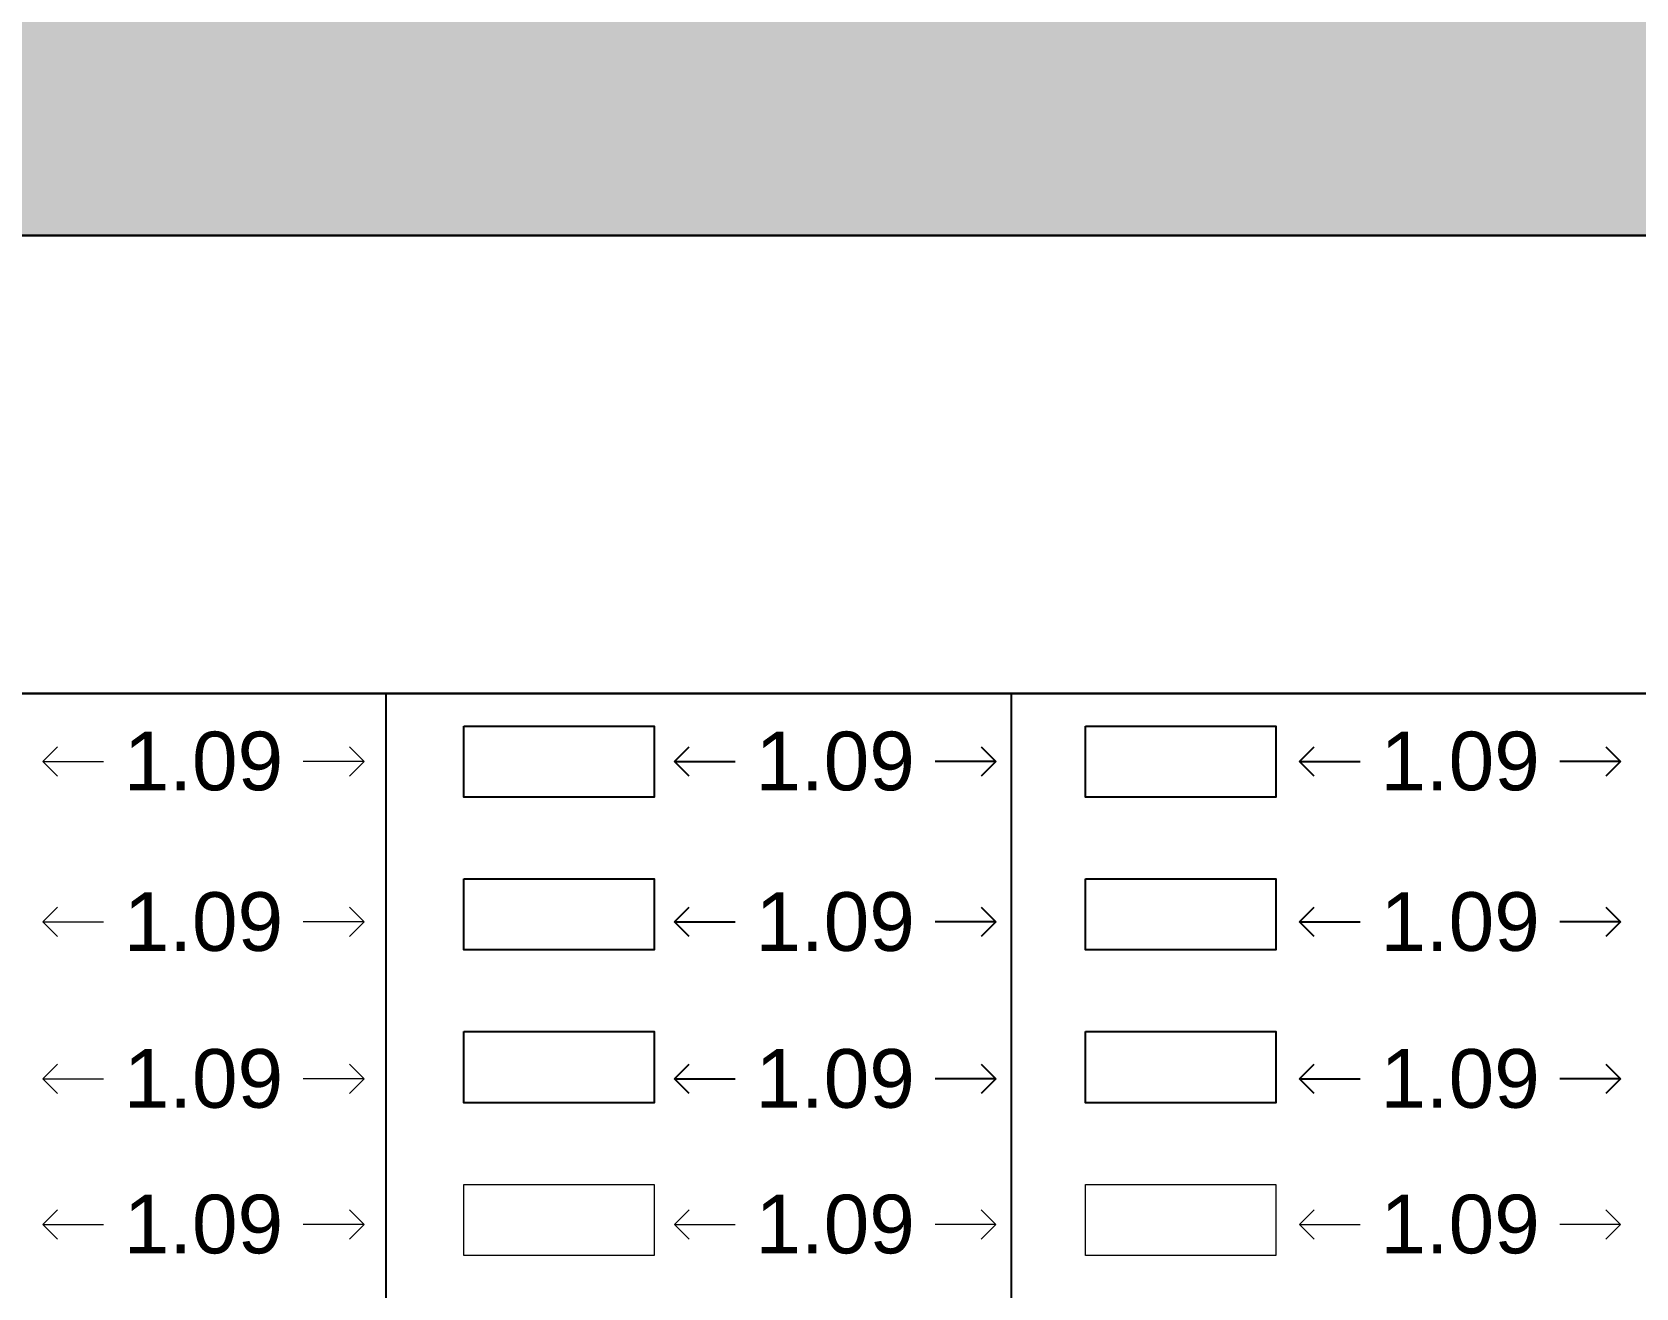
# Model space of a CAD drawing. Header units: millimetres. Extents: x -9481 to -9285, y 28735 to 28829.
# Drawn here: x -9452.65 to -9447.18, y 28761.94 to 28766.22 of the extents above; entities that cross this region are included whole.
import ezdxf

# ---------------------------------------------------------------- set-up
doc = ezdxf.new("R2010")
doc.units = ezdxf.units.MM
doc.header["$PDMODE"] = 34
doc.header["$PDSIZE"] = -15
doc.linetypes.add('CONTINULUS', pattern=[0])
for name, color, linetype, lineweight in [('BLK_1_FLR_2_REGULAR_ROOM_1', 7, 'Continuous', 0), ('BLK_1_FLR_2_REGULAR_ROOM_2', 7, 'Continuous', 0), ('BLK_1_FLR_2_REGULAR_ROOM_3', 7, 'Continuous', 0), ('BLK_1_FLR_2_REGULAR_ROOM_4', 7, 'Continuous', 0), ('BLK_1_FLR_3_REGULAR_ROOM', 7, 'Continuous', 0), ('BLK_1_FLR_4_REGULAR_ROOM_4', 7, 'Continuous', 0), ('PLAN', 7, 'Continuous', 40)]:
    doc.layers.add(name, color=color, linetype=linetype, lineweight=lineweight)
for name, color, linetype in [('BLK_1_FLR_3_REGULAR_ROOM_1', 7, 'Continuous'), ('BLK_1_PLANTATION_GREENSTRIP', 7, 'Continuous'), ('HATCH', 7, 'Continuous')]:
    doc.layers.add(name, color=color, linetype=linetype)
for name, color, linetype, plot in [('BLK_1_FLR_3_REGULAR_ROOM_2', 7, 'Continuous', False), ('BLK_1_FLR_3_REGULAR_ROOM_3', 7, 'Continuous', False), ('BLK_1_FLR_4_REGULAR_ROOM_1', 7, 'Continuous', False), ('BLK_1_FLR_4_REGULAR_ROOM_2', 7, 'Continuous', False), ('BLK_1_FLR_4_REGULAR_ROOM_3', 7, 'Continuous', False)]:
    doc.layers.add(name, color=color, linetype=linetype, plot=plot)
doc.styles.add('Arial', font='arial.ttf', dxfattribs={"height": 0.2})
doc.styles.add('style2', font='arial.ttf', dxfattribs={"height": 0.3})
doc.dimstyles.new('INT DIM', dxfattribs={"dimtxt": 0.3, "dimasz": 0.1, "dimexe": 0.18, "dimexo": 0.0625, "dimgap": 0.09, "dimtad": 0, "dimzin": 0, "dimdsep": 46, "dimtxsty": 'style2', "dimblk": 'OPEN90', "dimcen": 0.09, "dimse1": 1, "dimse2": 1, "dimclrd": 250, "dimclrt": 256, "dimadec": 0, "dimazin": 0, "dimtfac": 1, "dimtofl": 0, "dimtmove": 0, "dimatfit": 3, "dimfxl": 0.18, "dimtolj": 1, "dimtzin": 0, "dimlwd": -1, "dimarcsym": 0})

# ---------------------------------------------------------------- blocks, each defined once
blk = doc.blocks.new('H3')
at = {"layer": 'HATCH', "linetype": 'CONTINULUS', "ltscale": 0.05, "true_color": 0xf7abae}
h = blk.add_hatch(color=241, dxfattribs=at)
h.dxf.hatch_style = 1
h.paths.add_polyline_path([(-9435.4551, 28800.3378), (-9435.4551, 28799.5645), (-9396.4272, 28799.5645), (-9396.4272, 28800.3378)])
blk.add_lwpolyline([(-9435.4551, 28800.3378), (-9396.4272, 28800.3378), (-9396.4272, 28799.5645), (-9435.4551, 28799.5645), (-9435.4551, 28800.3378)], close=True)
blk = doc.blocks.new('_Open90')
at = {"layer": 'PLAN', "color": 0, "lineweight": -2}
for p, q in [((0, 0), (-1, 0)), ((-0.5, 0.5), (0, 0)), ((0, 0), (-0.5, -0.5))]:
    blk.add_line(p, q, dxfattribs=at)
blk = doc.blocks.new('*D49')
at = {"layer": 'BLK_1_FLR_2_REGULAR_ROOM_1', "color": 250, "transparency": 16777216}
for p, q in [((-9452.5093, 28763.735), (-9452.4024, 28763.735)), ((-9451.6143, 28763.735), (-9451.7213, 28763.735))]:
    blk.add_line(p, q, dxfattribs=at)
at = {"layer": 'Defpoints', "color": 0, "transparency": 16777216}
for p in [(-9452.6093, 28763.8551), (-9451.5143, 28763.8551), (-9451.5143, 28763.735)]:
    blk.add_point(p, dxfattribs=at)
at = {"layer": 'BLK_1_FLR_2_REGULAR_ROOM_1', "color": 250, "transparency": 16777216, "xscale": 0.1, "yscale": 0.1, "zscale": 0.1, "rotation": 180}
blk.add_blockref('_Open90', (-9452.6093, 28763.735), dxfattribs=at)
at = {"layer": 'BLK_1_FLR_2_REGULAR_ROOM_1', "color": 250, "transparency": 16777216, "xscale": 0.1, "yscale": 0.1, "zscale": 0.1}
blk.add_blockref('_Open90', (-9451.5143, 28763.735), dxfattribs=at)
at = {"layer": 'BLK_1_FLR_2_REGULAR_ROOM_1', "transparency": 16777216, "insert": (-9452.0618, 28763.735), "char_height": 0.2, "attachment_point": 5, "style": 'Arial', "bg_fill": 3, "box_fill_scale": 1.1, "bg_fill_color": 256, "bg_fill_true_color": 13158600, "bg_fill_transparency": 0}
blk.add_mtext('\\A1;1.09', dxfattribs=at)
blk = doc.blocks.new('*D50')
at = {"layer": 'BLK_1_FLR_3_REGULAR_ROOM_1', "color": 250, "transparency": 16777216}
for p, q in [((-9450.3558, 28763.735), (-9450.2489, 28763.735)), ((-9449.4608, 28763.735), (-9449.5678, 28763.735))]:
    blk.add_line(p, q, dxfattribs=at)
at = {"layer": 'Defpoints', "color": 0, "transparency": 16777216}
for p in [(-9450.4558, 28763.8551), (-9449.3608, 28763.8551), (-9449.3608, 28763.735)]:
    blk.add_point(p, dxfattribs=at)
at = {"layer": 'BLK_1_FLR_3_REGULAR_ROOM_1', "color": 250, "transparency": 16777216, "xscale": 0.1, "yscale": 0.1, "zscale": 0.1, "rotation": 180}
blk.add_blockref('_Open90', (-9450.4558, 28763.735), dxfattribs=at)
at = {"layer": 'BLK_1_FLR_3_REGULAR_ROOM_1', "color": 250, "transparency": 16777216, "xscale": 0.1, "yscale": 0.1, "zscale": 0.1}
blk.add_blockref('_Open90', (-9449.3608, 28763.735), dxfattribs=at)
at = {"layer": 'BLK_1_FLR_3_REGULAR_ROOM_1', "transparency": 16777216, "insert": (-9449.9083, 28763.735), "char_height": 0.2, "attachment_point": 5, "style": 'Arial', "bg_fill": 3, "box_fill_scale": 1.1, "bg_fill_color": 256, "bg_fill_true_color": 13158600, "bg_fill_transparency": 0}
blk.add_mtext('\\A1;1.09', dxfattribs=at)
blk = doc.blocks.new('*D51')
at = {"layer": 'BLK_1_FLR_4_REGULAR_ROOM_1', "color": 250, "transparency": 16777216}
for p, q in [((-9448.2254, 28763.735), (-9448.1184, 28763.735)), ((-9447.3304, 28763.735), (-9447.4373, 28763.735))]:
    blk.add_line(p, q, dxfattribs=at)
at = {"layer": 'Defpoints', "color": 0, "transparency": 16777216}
for p in [(-9448.3254, 28763.8551), (-9447.2304, 28763.8551), (-9447.2304, 28763.735)]:
    blk.add_point(p, dxfattribs=at)
at = {"layer": 'BLK_1_FLR_4_REGULAR_ROOM_1', "color": 250, "transparency": 16777216, "xscale": 0.1, "yscale": 0.1, "zscale": 0.1, "rotation": 180}
blk.add_blockref('_Open90', (-9448.3254, 28763.735), dxfattribs=at)
at = {"layer": 'BLK_1_FLR_4_REGULAR_ROOM_1', "color": 250, "transparency": 16777216, "xscale": 0.1, "yscale": 0.1, "zscale": 0.1}
blk.add_blockref('_Open90', (-9447.2304, 28763.735), dxfattribs=at)
at = {"layer": 'BLK_1_FLR_4_REGULAR_ROOM_1', "transparency": 16777216, "insert": (-9447.7779, 28763.735), "char_height": 0.2, "attachment_point": 5, "style": 'Arial', "bg_fill": 3, "box_fill_scale": 1.1, "bg_fill_color": 256, "bg_fill_true_color": 13158600, "bg_fill_transparency": 0}
blk.add_mtext('\\A1;1.09', dxfattribs=at)
blk = doc.blocks.new('*D54')
at = {"layer": 'BLK_1_FLR_2_REGULAR_ROOM_2', "color": 250, "transparency": 16777216}
for p, q in [((-9452.5093, 28763.1876), (-9452.4024, 28763.1876)), ((-9451.6143, 28763.1876), (-9451.7213, 28763.1876))]:
    blk.add_line(p, q, dxfattribs=at)
at = {"layer": 'Defpoints', "color": 0, "transparency": 16777216}
for p in [(-9452.6093, 28763.3077), (-9451.5143, 28763.3077), (-9451.5143, 28763.1876)]:
    blk.add_point(p, dxfattribs=at)
at = {"layer": 'BLK_1_FLR_2_REGULAR_ROOM_2', "color": 250, "transparency": 16777216, "xscale": 0.1, "yscale": 0.1, "zscale": 0.1, "rotation": 180}
blk.add_blockref('_Open90', (-9452.6093, 28763.1876), dxfattribs=at)
at = {"layer": 'BLK_1_FLR_2_REGULAR_ROOM_2', "color": 250, "transparency": 16777216, "xscale": 0.1, "yscale": 0.1, "zscale": 0.1}
blk.add_blockref('_Open90', (-9451.5143, 28763.1876), dxfattribs=at)
at = {"layer": 'BLK_1_FLR_2_REGULAR_ROOM_2', "transparency": 16777216, "insert": (-9452.0618, 28763.1876), "char_height": 0.2, "attachment_point": 5, "style": 'Arial', "bg_fill": 3, "box_fill_scale": 1.1, "bg_fill_color": 256, "bg_fill_true_color": 13158600, "bg_fill_transparency": 0}
blk.add_mtext('\\A1;1.09', dxfattribs=at)
blk = doc.blocks.new('*D55')
at = {"layer": 'BLK_1_FLR_3_REGULAR_ROOM_2', "color": 250, "transparency": 16777216}
for p, q in [((-9450.3558, 28763.1876), (-9450.2489, 28763.1876)), ((-9449.4608, 28763.1876), (-9449.5678, 28763.1876))]:
    blk.add_line(p, q, dxfattribs=at)
at = {"layer": 'Defpoints', "color": 0, "transparency": 16777216}
for p in [(-9450.4558, 28763.3077), (-9449.3608, 28763.3077), (-9449.3608, 28763.1876)]:
    blk.add_point(p, dxfattribs=at)
at = {"layer": 'BLK_1_FLR_3_REGULAR_ROOM_2', "color": 250, "transparency": 16777216, "xscale": 0.1, "yscale": 0.1, "zscale": 0.1, "rotation": 180}
blk.add_blockref('_Open90', (-9450.4558, 28763.1876), dxfattribs=at)
at = {"layer": 'BLK_1_FLR_3_REGULAR_ROOM_2', "color": 250, "transparency": 16777216, "xscale": 0.1, "yscale": 0.1, "zscale": 0.1}
blk.add_blockref('_Open90', (-9449.3608, 28763.1876), dxfattribs=at)
at = {"layer": 'BLK_1_FLR_3_REGULAR_ROOM_2', "transparency": 16777216, "insert": (-9449.9083, 28763.1876), "char_height": 0.2, "attachment_point": 5, "style": 'Arial', "bg_fill": 3, "box_fill_scale": 1.1, "bg_fill_color": 256, "bg_fill_true_color": 13158600, "bg_fill_transparency": 0}
blk.add_mtext('\\A1;1.09', dxfattribs=at)
blk = doc.blocks.new('*D56')
at = {"layer": 'BLK_1_FLR_4_REGULAR_ROOM_2', "color": 250, "transparency": 16777216}
for p, q in [((-9448.2254, 28763.1876), (-9448.1184, 28763.1876)), ((-9447.3304, 28763.1876), (-9447.4373, 28763.1876))]:
    blk.add_line(p, q, dxfattribs=at)
at = {"layer": 'Defpoints', "color": 0, "transparency": 16777216}
for p in [(-9448.3254, 28763.3077), (-9447.2304, 28763.3077), (-9447.2304, 28763.1876)]:
    blk.add_point(p, dxfattribs=at)
at = {"layer": 'BLK_1_FLR_4_REGULAR_ROOM_2', "color": 250, "transparency": 16777216, "xscale": 0.1, "yscale": 0.1, "zscale": 0.1, "rotation": 180}
blk.add_blockref('_Open90', (-9448.3254, 28763.1876), dxfattribs=at)
at = {"layer": 'BLK_1_FLR_4_REGULAR_ROOM_2', "color": 250, "transparency": 16777216, "xscale": 0.1, "yscale": 0.1, "zscale": 0.1}
blk.add_blockref('_Open90', (-9447.2304, 28763.1876), dxfattribs=at)
at = {"layer": 'BLK_1_FLR_4_REGULAR_ROOM_2', "transparency": 16777216, "insert": (-9447.7779, 28763.1876), "char_height": 0.2, "attachment_point": 5, "style": 'Arial', "bg_fill": 3, "box_fill_scale": 1.1, "bg_fill_color": 256, "bg_fill_true_color": 13158600, "bg_fill_transparency": 0}
blk.add_mtext('\\A1;1.09', dxfattribs=at)
blk = doc.blocks.new('*D59')
at = {"layer": 'BLK_1_FLR_2_REGULAR_ROOM_3', "color": 250, "transparency": 16777216}
for p, q in [((-9452.5093, 28762.6529), (-9452.4024, 28762.6529)), ((-9451.6143, 28762.6529), (-9451.7213, 28762.6529))]:
    blk.add_line(p, q, dxfattribs=at)
at = {"layer": 'Defpoints', "color": 0, "transparency": 16777216}
for p in [(-9452.6093, 28762.773), (-9451.5143, 28762.773), (-9451.5143, 28762.6529)]:
    blk.add_point(p, dxfattribs=at)
at = {"layer": 'BLK_1_FLR_2_REGULAR_ROOM_3', "color": 250, "transparency": 16777216, "xscale": 0.1, "yscale": 0.1, "zscale": 0.1, "rotation": 180}
blk.add_blockref('_Open90', (-9452.6093, 28762.6529), dxfattribs=at)
at = {"layer": 'BLK_1_FLR_2_REGULAR_ROOM_3', "color": 250, "transparency": 16777216, "xscale": 0.1, "yscale": 0.1, "zscale": 0.1}
blk.add_blockref('_Open90', (-9451.5143, 28762.6529), dxfattribs=at)
at = {"layer": 'BLK_1_FLR_2_REGULAR_ROOM_3', "transparency": 16777216, "insert": (-9452.0618, 28762.6529), "char_height": 0.2, "attachment_point": 5, "style": 'Arial', "bg_fill": 3, "box_fill_scale": 1.1, "bg_fill_color": 256, "bg_fill_true_color": 13158600, "bg_fill_transparency": 0}
blk.add_mtext('\\A1;1.09', dxfattribs=at)
blk = doc.blocks.new('*D60')
at = {"layer": 'BLK_1_FLR_3_REGULAR_ROOM_3', "color": 250, "transparency": 16777216}
for p, q in [((-9450.3558, 28762.6529), (-9450.2489, 28762.6529)), ((-9449.4608, 28762.6529), (-9449.5678, 28762.6529))]:
    blk.add_line(p, q, dxfattribs=at)
at = {"layer": 'Defpoints', "color": 0, "transparency": 16777216}
for p in [(-9450.4558, 28762.773), (-9449.3608, 28762.773), (-9449.3608, 28762.6529)]:
    blk.add_point(p, dxfattribs=at)
at = {"layer": 'BLK_1_FLR_3_REGULAR_ROOM_3', "color": 250, "transparency": 16777216, "xscale": 0.1, "yscale": 0.1, "zscale": 0.1, "rotation": 180}
blk.add_blockref('_Open90', (-9450.4558, 28762.6529), dxfattribs=at)
at = {"layer": 'BLK_1_FLR_3_REGULAR_ROOM_3', "color": 250, "transparency": 16777216, "xscale": 0.1, "yscale": 0.1, "zscale": 0.1}
blk.add_blockref('_Open90', (-9449.3608, 28762.6529), dxfattribs=at)
at = {"layer": 'BLK_1_FLR_3_REGULAR_ROOM_3', "transparency": 16777216, "insert": (-9449.9083, 28762.6529), "char_height": 0.2, "attachment_point": 5, "style": 'Arial', "bg_fill": 3, "box_fill_scale": 1.1, "bg_fill_color": 256, "bg_fill_true_color": 13158600, "bg_fill_transparency": 0}
blk.add_mtext('\\A1;1.09', dxfattribs=at)
blk = doc.blocks.new('*D61')
at = {"layer": 'BLK_1_FLR_4_REGULAR_ROOM_3', "color": 250, "transparency": 16777216}
for p, q in [((-9448.2254, 28762.6529), (-9448.1184, 28762.6529)), ((-9447.3304, 28762.6529), (-9447.4373, 28762.6529))]:
    blk.add_line(p, q, dxfattribs=at)
at = {"layer": 'Defpoints', "color": 0, "transparency": 16777216}
for p in [(-9448.3254, 28762.773), (-9447.2304, 28762.773), (-9447.2304, 28762.6529)]:
    blk.add_point(p, dxfattribs=at)
at = {"layer": 'BLK_1_FLR_4_REGULAR_ROOM_3', "color": 250, "transparency": 16777216, "xscale": 0.1, "yscale": 0.1, "zscale": 0.1, "rotation": 180}
blk.add_blockref('_Open90', (-9448.3254, 28762.6529), dxfattribs=at)
at = {"layer": 'BLK_1_FLR_4_REGULAR_ROOM_3', "color": 250, "transparency": 16777216, "xscale": 0.1, "yscale": 0.1, "zscale": 0.1}
blk.add_blockref('_Open90', (-9447.2304, 28762.6529), dxfattribs=at)
at = {"layer": 'BLK_1_FLR_4_REGULAR_ROOM_3', "transparency": 16777216, "insert": (-9447.7779, 28762.6529), "char_height": 0.2, "attachment_point": 5, "style": 'Arial', "bg_fill": 3, "box_fill_scale": 1.1, "bg_fill_color": 256, "bg_fill_true_color": 13158600, "bg_fill_transparency": 0}
blk.add_mtext('\\A1;1.09', dxfattribs=at)
blk = doc.blocks.new('*D64')
at = {"layer": 'BLK_1_FLR_2_REGULAR_ROOM_4', "color": 250, "transparency": 16777216}
for p, q in [((-9452.5093, 28762.1565), (-9452.4024, 28762.1565)), ((-9451.6143, 28762.1565), (-9451.7213, 28762.1565))]:
    blk.add_line(p, q, dxfattribs=at)
at = {"layer": 'Defpoints', "color": 0, "transparency": 16777216}
for p in [(-9452.6093, 28762.2765), (-9451.5143, 28762.2765), (-9451.5143, 28762.1565)]:
    blk.add_point(p, dxfattribs=at)
at = {"layer": 'BLK_1_FLR_2_REGULAR_ROOM_4', "color": 250, "transparency": 16777216, "xscale": 0.1, "yscale": 0.1, "zscale": 0.1, "rotation": 180}
blk.add_blockref('_Open90', (-9452.6093, 28762.1565), dxfattribs=at)
at = {"layer": 'BLK_1_FLR_2_REGULAR_ROOM_4', "color": 250, "transparency": 16777216, "xscale": 0.1, "yscale": 0.1, "zscale": 0.1}
blk.add_blockref('_Open90', (-9451.5143, 28762.1565), dxfattribs=at)
at = {"layer": 'BLK_1_FLR_2_REGULAR_ROOM_4', "transparency": 16777216, "insert": (-9452.0618, 28762.1565), "char_height": 0.2, "attachment_point": 5, "style": 'Arial', "bg_fill": 3, "box_fill_scale": 1.1, "bg_fill_color": 256, "bg_fill_true_color": 13158600, "bg_fill_transparency": 0}
blk.add_mtext('\\A1;1.09', dxfattribs=at)
blk = doc.blocks.new('*D65')
at = {"layer": 'BLK_1_FLR_3_REGULAR_ROOM', "color": 250, "transparency": 16777216}
for p, q in [((-9450.3558, 28762.1565), (-9450.2489, 28762.1565)), ((-9449.4608, 28762.1565), (-9449.5678, 28762.1565))]:
    blk.add_line(p, q, dxfattribs=at)
at = {"layer": 'Defpoints', "color": 0, "transparency": 16777216}
for p in [(-9450.4558, 28762.2765), (-9449.3608, 28762.2765), (-9449.3608, 28762.1565)]:
    blk.add_point(p, dxfattribs=at)
at = {"layer": 'BLK_1_FLR_3_REGULAR_ROOM', "color": 250, "transparency": 16777216, "xscale": 0.1, "yscale": 0.1, "zscale": 0.1, "rotation": 180}
blk.add_blockref('_Open90', (-9450.4558, 28762.1565), dxfattribs=at)
at = {"layer": 'BLK_1_FLR_3_REGULAR_ROOM', "color": 250, "transparency": 16777216, "xscale": 0.1, "yscale": 0.1, "zscale": 0.1}
blk.add_blockref('_Open90', (-9449.3608, 28762.1565), dxfattribs=at)
at = {"layer": 'BLK_1_FLR_3_REGULAR_ROOM', "transparency": 16777216, "insert": (-9449.9083, 28762.1565), "char_height": 0.2, "attachment_point": 5, "style": 'Arial', "bg_fill": 3, "box_fill_scale": 1.1, "bg_fill_color": 256, "bg_fill_true_color": 13158600, "bg_fill_transparency": 0}
blk.add_mtext('\\A1;1.09', dxfattribs=at)
blk = doc.blocks.new('*D66')
at = {"layer": 'BLK_1_FLR_4_REGULAR_ROOM_4', "color": 250, "transparency": 16777216}
for p, q in [((-9448.2254, 28762.1565), (-9448.1184, 28762.1565)), ((-9447.3304, 28762.1565), (-9447.4373, 28762.1565))]:
    blk.add_line(p, q, dxfattribs=at)
at = {"layer": 'Defpoints', "color": 0, "transparency": 16777216}
for p in [(-9448.3254, 28762.2765), (-9447.2304, 28762.2765), (-9447.2304, 28762.1565)]:
    blk.add_point(p, dxfattribs=at)
at = {"layer": 'BLK_1_FLR_4_REGULAR_ROOM_4', "color": 250, "transparency": 16777216, "xscale": 0.1, "yscale": 0.1, "zscale": 0.1, "rotation": 180}
blk.add_blockref('_Open90', (-9448.3254, 28762.1565), dxfattribs=at)
at = {"layer": 'BLK_1_FLR_4_REGULAR_ROOM_4', "color": 250, "transparency": 16777216, "xscale": 0.1, "yscale": 0.1, "zscale": 0.1}
blk.add_blockref('_Open90', (-9447.2304, 28762.1565), dxfattribs=at)
at = {"layer": 'BLK_1_FLR_4_REGULAR_ROOM_4', "transparency": 16777216, "insert": (-9447.7779, 28762.1565), "char_height": 0.2, "attachment_point": 5, "style": 'Arial', "bg_fill": 3, "box_fill_scale": 1.1, "bg_fill_color": 256, "bg_fill_true_color": 13158600, "bg_fill_transparency": 0}
blk.add_mtext('\\A1;1.09', dxfattribs=at)

msp = doc.modelspace()

# ---------------------------------------------------------------- linework, layer by layer
for p, q in [((-9451.4401, 28763.9662), (-9451.4401, 28763.4456)), ((-9449.3086, 28763.9662), (-9449.3086, 28763.4456)), ((-9449.3086, 28763.9662), (-9449.3086, 28760.8423)), ((-9451.4401, 28763.4456), (-9451.4401, 28760.8423))]:
    msp.add_line(p, q)
for points in [[(-9481.2579, 28765.0075), (-9481.2579, 28765.5282), (-9442.23, 28765.5282), (-9442.23, 28765.0075)], [(-9442.23, 28764.4869), (-9442.23, 28763.9662), (-9481.2579, 28763.9662), (-9481.2579, 28764.4869), (-9481.2579, 28764.4869)], [(-9481.2579, 28763.4456), (-9481.2579, 28763.9662), (-9442.23, 28763.9662), (-9442.23, 28763.4456)]]:
    msp.add_lwpolyline(points)
at = {"layer": 'BLK_1_FLR_3_REGULAR_ROOM', "color": 1}
msp.add_lwpolyline([(-9451.1743, 28762.2931), (-9450.5251, 28762.2931), (-9450.5251, 28762.051), (-9451.1743, 28762.051)], close=True, dxfattribs=at)
at = {"layer": 'BLK_1_FLR_3_REGULAR_ROOM_1', "color": 1}
msp.add_lwpolyline([(-9451.1743, 28763.8551), (-9450.5251, 28763.8551), (-9450.5251, 28763.6129), (-9451.1743, 28763.6129)], close=True, dxfattribs=at)
at = {"layer": 'BLK_1_FLR_3_REGULAR_ROOM_2', "color": 1}
msp.add_lwpolyline([(-9451.1743, 28763.3344), (-9450.5251, 28763.3344), (-9450.5251, 28763.0923), (-9451.1743, 28763.0923)], close=True, dxfattribs=at)
at = {"layer": 'BLK_1_FLR_3_REGULAR_ROOM_3', "color": 1}
msp.add_lwpolyline([(-9451.1743, 28762.8138), (-9450.5251, 28762.8138), (-9450.5251, 28762.5716), (-9451.1743, 28762.5716)], close=True, dxfattribs=at)
at = {"layer": 'BLK_1_FLR_4_REGULAR_ROOM_1', "color": 1}
msp.add_lwpolyline([(-9449.0552, 28763.8551), (-9448.406, 28763.8551), (-9448.406, 28763.6129), (-9449.0552, 28763.6129)], close=True, dxfattribs=at)
at = {"layer": 'BLK_1_FLR_4_REGULAR_ROOM_2', "color": 1}
msp.add_lwpolyline([(-9449.0552, 28763.3344), (-9448.406, 28763.3344), (-9448.406, 28763.0923), (-9449.0552, 28763.0923)], close=True, dxfattribs=at)
at = {"layer": 'BLK_1_FLR_4_REGULAR_ROOM_3', "color": 1}
msp.add_lwpolyline([(-9449.0552, 28762.8138), (-9448.406, 28762.8138), (-9448.406, 28762.5716), (-9449.0552, 28762.5716)], close=True, dxfattribs=at)
at = {"layer": 'BLK_1_FLR_4_REGULAR_ROOM_4', "color": 1}
msp.add_lwpolyline([(-9449.0552, 28762.2931), (-9448.406, 28762.2931), (-9448.406, 28762.051), (-9449.0552, 28762.051)], close=True, dxfattribs=at)

# ---------------------------------------------------------------- block references
at = {"layer": 'BLK_1_PLANTATION_GREENSTRIP', "linetype": 'CONTINULUS'}
msp.add_blockref('H3', (-45.8028, -34.0364), dxfattribs=at)

# ---------------------------------------------------------------- dimensions: what is measured, and where the dimension line sits
at = {"layer": 'BLK_1_FLR_2_REGULAR_ROOM_2', "color": 1}
dim = msp.add_linear_dim(base=(-9451.51435, 28763.18759), p1=(-9452.60932, 28763.30767), p2=(-9451.51435, 28763.30767), dimstyle='INT DIM', override={"dimtxt": 0.2, "dimtxsty": 'Arial', "dimfxl": 0.125, "dimtfill": 1, "dimtfillclr": 7, "dimarcsym": 1}, dxfattribs=at)
dim.commit()
dim.dimension.update_dxf_attribs({"geometry": '*D54', "text_midpoint": (-9452.06184, 28763.18759)})
at = {"layer": 'BLK_1_FLR_2_REGULAR_ROOM_3', "color": 1}
dim = msp.add_linear_dim(base=(-9451.51435, 28762.65294), p1=(-9452.60932, 28762.77302), p2=(-9451.51435, 28762.77302), dimstyle='INT DIM', override={"dimtxt": 0.2, "dimtxsty": 'Arial', "dimfxl": 0.125, "dimtfill": 1, "dimtfillclr": 7, "dimarcsym": 1}, dxfattribs=at)
dim.commit()
dim.dimension.update_dxf_attribs({"geometry": '*D59', "text_midpoint": (-9452.06184, 28762.65294)})
at = {"layer": 'BLK_1_FLR_2_REGULAR_ROOM_4', "color": 1}
dim = msp.add_linear_dim(base=(-9451.51435, 28762.15646), p1=(-9452.60932, 28762.27654), p2=(-9451.51435, 28762.27654), dimstyle='INT DIM', override={"dimtxt": 0.2, "dimtxsty": 'Arial', "dimfxl": 0.125, "dimtfill": 1, "dimtfillclr": 7, "dimarcsym": 1}, dxfattribs=at)
dim.commit()
dim.dimension.update_dxf_attribs({"geometry": '*D64', "text_midpoint": (-9452.06184, 28762.15646)})
at = {"layer": 'BLK_1_FLR_3_REGULAR_ROOM', "color": 1}
dim = msp.add_linear_dim(base=(-9449.36082, 28762.15646), p1=(-9450.4558, 28762.27654), p2=(-9449.36082, 28762.27654), dimstyle='INT DIM', override={"dimtxt": 0.2, "dimtxsty": 'Arial', "dimfxl": 0.125, "dimtfill": 1, "dimtfillclr": 7, "dimarcsym": 1}, dxfattribs=at)
dim.commit()
dim.dimension.update_dxf_attribs({"geometry": '*D65', "text_midpoint": (-9449.90831, 28762.15646)})
at = {"layer": 'BLK_1_FLR_3_REGULAR_ROOM_2', "color": 1}
dim = msp.add_linear_dim(base=(-9449.36082, 28763.18759), p1=(-9450.4558, 28763.30767), p2=(-9449.36082, 28763.30767), dimstyle='INT DIM', override={"dimtxt": 0.2, "dimtxsty": 'Arial', "dimfxl": 0.125, "dimtfill": 1, "dimtfillclr": 7, "dimarcsym": 1}, dxfattribs=at)
dim.commit()
dim.dimension.update_dxf_attribs({"geometry": '*D55', "text_midpoint": (-9449.90831, 28763.18759)})
at = {"layer": 'BLK_1_FLR_3_REGULAR_ROOM_3', "color": 1}
dim = msp.add_linear_dim(base=(-9449.36082, 28762.65294), p1=(-9450.4558, 28762.77302), p2=(-9449.36082, 28762.77302), dimstyle='INT DIM', override={"dimtxt": 0.2, "dimtxsty": 'Arial', "dimfxl": 0.125, "dimtfill": 1, "dimtfillclr": 7, "dimarcsym": 1}, dxfattribs=at)
dim.commit()
dim.dimension.update_dxf_attribs({"geometry": '*D60', "text_midpoint": (-9449.90831, 28762.65294)})
at = {"layer": 'BLK_1_FLR_4_REGULAR_ROOM_2', "color": 1}
dim = msp.add_linear_dim(base=(-9447.23039, 28763.18759), p1=(-9448.32537, 28763.30767), p2=(-9447.23039, 28763.30767), dimstyle='INT DIM', override={"dimtxt": 0.2, "dimtxsty": 'Arial', "dimfxl": 0.125, "dimtfill": 1, "dimtfillclr": 7, "dimarcsym": 1}, dxfattribs=at)
dim.commit()
dim.dimension.update_dxf_attribs({"geometry": '*D56', "text_midpoint": (-9447.77788, 28763.18759)})
at = {"layer": 'BLK_1_FLR_4_REGULAR_ROOM_3', "color": 1}
dim = msp.add_linear_dim(base=(-9447.23039, 28762.65294), p1=(-9448.32537, 28762.77302), p2=(-9447.23039, 28762.77302), dimstyle='INT DIM', override={"dimtxt": 0.2, "dimtxsty": 'Arial', "dimfxl": 0.125, "dimtfill": 1, "dimtfillclr": 7, "dimarcsym": 1}, dxfattribs=at)
dim.commit()
dim.dimension.update_dxf_attribs({"geometry": '*D61', "text_midpoint": (-9447.77788, 28762.65294)})
at = {"layer": 'BLK_1_FLR_4_REGULAR_ROOM_4', "color": 1}
dim = msp.add_linear_dim(base=(-9447.23039, 28762.15646), p1=(-9448.32537, 28762.27654), p2=(-9447.23039, 28762.27654), dimstyle='INT DIM', override={"dimtxt": 0.2, "dimtxsty": 'Arial', "dimfxl": 0.125, "dimtfill": 1, "dimtfillclr": 7, "dimarcsym": 1}, dxfattribs=at)
dim.commit()
dim.dimension.update_dxf_attribs({"geometry": '*D66', "text_midpoint": (-9447.77788, 28762.15646)})

# ---------------------------------------------------------------- next in the draw order: dimensions: what is measured, and where the dimension line sits
at = {"layer": 'BLK_1_FLR_2_REGULAR_ROOM_1', "color": 1}
dim = msp.add_linear_dim(base=(-9451.51435, 28763.73501), p1=(-9452.60932, 28763.85508), p2=(-9451.51435, 28763.85508), dimstyle='INT DIM', override={"dimtxt": 0.2, "dimtxsty": 'Arial', "dimfxl": 0.125, "dimtfill": 1, "dimtfillclr": 7, "dimarcsym": 1}, dxfattribs=at)
dim.commit()
dim.dimension.update_dxf_attribs({"geometry": '*D49', "text_midpoint": (-9452.06184, 28763.73501)})
at = {"layer": 'BLK_1_FLR_3_REGULAR_ROOM_1', "color": 1}
dim = msp.add_linear_dim(base=(-9449.36082, 28763.73501), p1=(-9450.4558, 28763.85508), p2=(-9449.36082, 28763.85508), dimstyle='INT DIM', override={"dimtxt": 0.2, "dimtxsty": 'Arial', "dimfxl": 0.125, "dimtfill": 1, "dimtfillclr": 7, "dimarcsym": 1}, dxfattribs=at)
dim.commit()
dim.dimension.update_dxf_attribs({"geometry": '*D50', "text_midpoint": (-9449.90831, 28763.73501)})
at = {"layer": 'BLK_1_FLR_4_REGULAR_ROOM_1', "color": 1}
dim = msp.add_linear_dim(base=(-9447.23039, 28763.73501), p1=(-9448.32537, 28763.85508), p2=(-9447.23039, 28763.85508), dimstyle='INT DIM', override={"dimtxt": 0.2, "dimtxsty": 'Arial', "dimfxl": 0.125, "dimtfill": 1, "dimtfillclr": 7, "dimarcsym": 1}, dxfattribs=at)
dim.commit()
dim.dimension.update_dxf_attribs({"geometry": '*D51', "text_midpoint": (-9447.77788, 28763.73501)})

doc.saveas('drawing.dxf')
